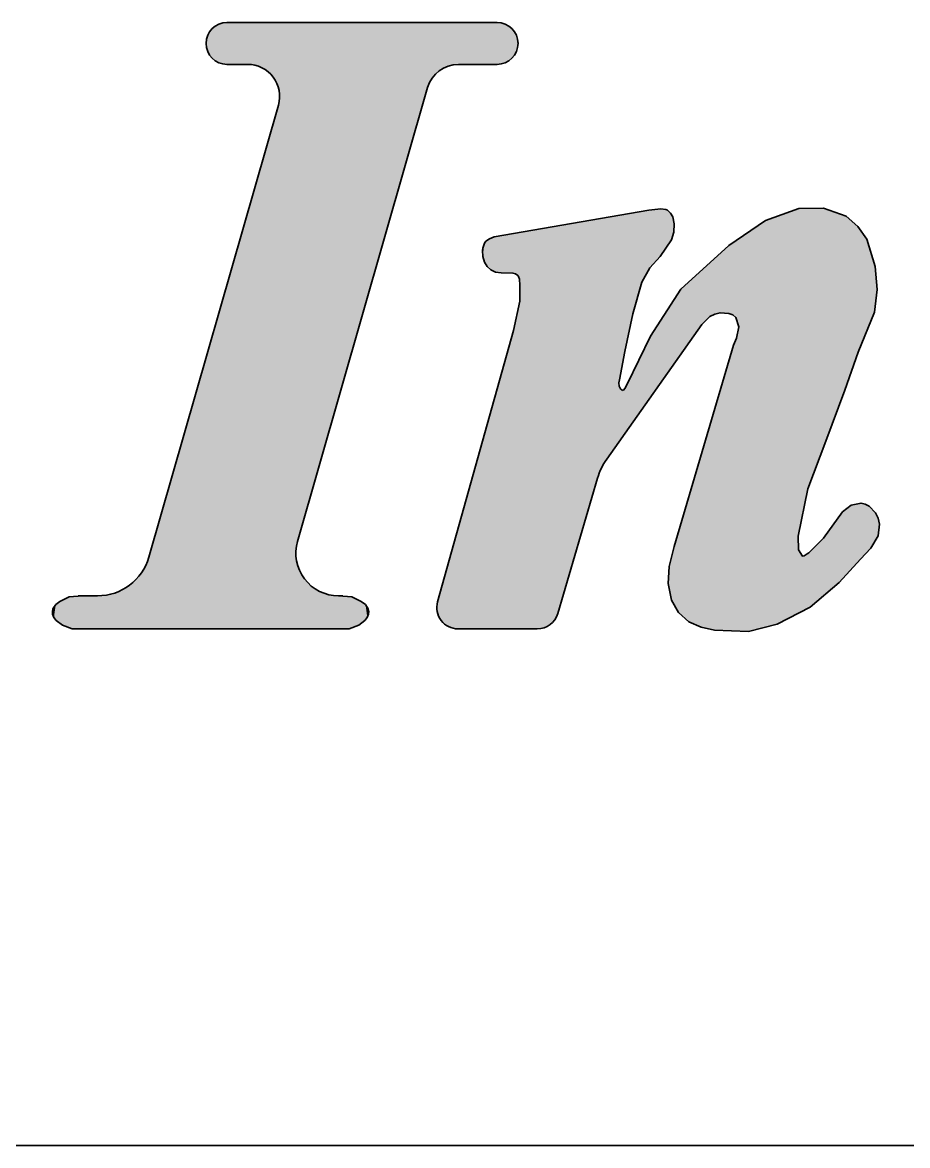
# Model space of a CAD drawing. Extents: x 23 to 417, y 3 to 294.
# Drawn here: x 300.801 to 302.814, y 38.237 to 40.791 of the extents above; entities that cross this region are included whole.
import ezdxf

# ---------------------------------------------------------------- set-up
doc = ezdxf.new("R2010")
doc.units = 0

msp = doc.modelspace()

# ---------------------------------------------------------------- linework, layer by layer
at = {"color": 6, "lineweight": 35, "ltscale": 0.015355}
msp.add_line((301.2661, 40.7913), (301.8803, 40.7913), dxfattribs=at)
msp.add_line((301.2661, 40.7913), (301.8803, 40.7913), dxfattribs=at)
at = {"color": 6, "lineweight": 35, "ltscale": 0.001171}
msp.add_line((301.2661, 40.696), (301.313, 40.696), dxfattribs=at)
msp.add_line((301.2661, 40.696), (301.313, 40.696), dxfattribs=at)
at = {"color": 6, "lineweight": 35, "ltscale": 0.002201}
msp.add_line((301.7923, 40.696), (301.8803, 40.696), dxfattribs=at)
msp.add_line((301.7923, 40.696), (301.8803, 40.696), dxfattribs=at)
at = {"color": 6, "lineweight": 35, "ltscale": 0.026841}
msp.add_line((301.7224, 40.6433), (301.4266, 39.6112), dxfattribs=at)
msp.add_line((301.7224, 40.6433), (301.4266, 39.6112), dxfattribs=at)
at = {"color": 6, "lineweight": 35, "ltscale": 0.026732}
msp.add_line((301.3829, 40.6032), (301.0883, 39.5753), dxfattribs=at)
msp.add_line((301.3829, 40.6032), (301.0883, 39.5753), dxfattribs=at)
at = {"color": 6, "lineweight": 35, "ltscale": 0.008929}
msp.add_line((301.8734, 40.3036), (302.2254, 40.3642), dxfattribs=at)
msp.add_line((301.8734, 40.3036), (302.2254, 40.3642), dxfattribs=at)
at = {"color": 6, "lineweight": 35, "ltscale": 0.00937}
msp.add_line((302.1296, 39.7983), (302.3462, 40.1042), dxfattribs=at)
msp.add_line((302.1296, 39.7983), (302.3462, 40.1042), dxfattribs=at)
at = {"color": 6, "lineweight": 35, "ltscale": 0.016024}
msp.add_line((301.9177, 40.0911), (301.7449, 39.4739), dxfattribs=at)
msp.add_line((301.9177, 40.0911), (301.7449, 39.4739), dxfattribs=at)
at = {"color": 6, "lineweight": 35, "ltscale": 0.011941}
msp.add_line((302.2833, 39.5993), (302.4178, 40.0576), dxfattribs=at)
msp.add_line((302.2833, 39.5993), (302.4178, 40.0576), dxfattribs=at)
at = {"color": 6, "lineweight": 35, "ltscale": 0.008027}
msp.add_line((302.1088, 39.7552), (302.0182, 39.4472), dxfattribs=at)
msp.add_line((302.1088, 39.7552), (302.0182, 39.4472), dxfattribs=at)
at = {"color": 6, "lineweight": 35, "ltscale": 0.001102}
msp.add_line((300.9277, 39.4875), (300.9718, 39.4875), dxfattribs=at)
msp.add_line((300.9277, 39.4875), (300.9718, 39.4875), dxfattribs=at)
at = {"color": 6, "lineweight": 35, "ltscale": 0.000252533}
msp.add_line((301.5198, 39.4875), (301.5299, 39.4875), dxfattribs=at)
msp.add_line((301.5198, 39.4875), (301.5299, 39.4875), dxfattribs=at)
at = {"color": 6, "lineweight": 35, "ltscale": 0.015756}
msp.add_line((300.9137, 39.4123), (301.5439, 39.4123), dxfattribs=at)
msp.add_line((300.9137, 39.4123), (301.5439, 39.4123), dxfattribs=at)
at = {"color": 6, "lineweight": 35, "ltscale": 0.004503}
msp.add_line((301.7916, 39.4123), (301.9717, 39.4123), dxfattribs=at)
msp.add_line((301.7916, 39.4123), (301.9717, 39.4123), dxfattribs=at)
at = {"color": 7, "lineweight": 35}
msp.add_line((250.7625, 38.2375), (337.7625, 38.2375), dxfattribs=at)
at = {"color": 6, "lineweight": 35}
for points in [[(302.2254, 40.3642), (302.2528, 40.3672), (302.2642, 40.3662), (302.2682, 40.3643), (302.2749, 40.3579), (302.2796, 40.349), (302.2833, 40.3336), (302.2824, 40.3146), (302.2768, 40.2972), (302.2514, 40.2588), (302.2277, 40.233), (302.2098, 40.2004), (302.1887, 40.1288), (302.171, 40.043), (302.1587, 39.9789), (302.1575, 39.9719), (302.1582, 39.9644), (302.1611, 39.9583), (302.1651, 39.9548), (302.1659, 39.9547), (302.1667, 39.9548), (302.1681, 39.9555), (302.1709, 39.9587), (302.1761, 39.9687), (302.2288, 40.0776), (302.2982, 40.1848), (302.4076, 40.284), (302.4905, 40.3407), (302.5663, 40.3683), (302.6225, 40.369), (302.6743, 40.3505), (302.701, 40.3276), (302.721, 40.2984), (302.7403, 40.2361), (302.7448, 40.1837), (302.7387, 40.1322), (302.7016, 40.0416), (302.6712, 39.9551), (302.6281, 39.8394), (302.5868, 39.7308), (302.5652, 39.6231), (302.5655, 39.5917), (302.5751, 39.5774), (302.5783, 39.5783), (302.5857, 39.5826), (302.5895, 39.5854), (302.6227, 39.6186), (302.6658, 39.6788), (302.6857, 39.6935), (302.708, 39.6985), (302.7176, 39.6962), (302.7266, 39.6913), (302.7412, 39.6761), (302.7469, 39.6637), (302.7496, 39.6505), (302.7466, 39.624), (302.7301, 39.5955), (302.7069, 39.5707), (302.6579, 39.5177), (302.5922, 39.4615), (302.517, 39.4227), (302.4518, 39.4062), (302.375, 39.4097), (302.3445, 39.4163), (302.3164, 39.4286), (302.2928, 39.4497), (302.2766, 39.4774), (302.269, 39.5152), (302.2718, 39.5541), (302.2833, 39.5993)], [(302.2254, 40.3642), (302.2528, 40.3672), (302.2642, 40.3662), (302.2682, 40.3643), (302.2749, 40.3579), (302.2796, 40.349), (302.2833, 40.3336), (302.2824, 40.3146), (302.2768, 40.2972), (302.2514, 40.2588), (302.2277, 40.233), (302.2098, 40.2004), (302.1887, 40.1288), (302.171, 40.043), (302.1587, 39.9789), (302.1575, 39.9719), (302.1582, 39.9644), (302.1611, 39.9583), (302.1651, 39.9548), (302.1659, 39.9547), (302.1667, 39.9548), (302.1681, 39.9555), (302.1709, 39.9587), (302.1761, 39.9687), (302.2288, 40.0776), (302.2982, 40.1848), (302.4076, 40.284), (302.4905, 40.3407), (302.5663, 40.3683), (302.6225, 40.369), (302.6743, 40.3505), (302.701, 40.3276), (302.721, 40.2984), (302.7403, 40.2361), (302.7448, 40.1837), (302.7387, 40.1322), (302.7016, 40.0416), (302.6712, 39.9551), (302.6281, 39.8394), (302.5868, 39.7308), (302.5652, 39.6231), (302.5655, 39.5917), (302.5751, 39.5774), (302.5783, 39.5783), (302.5857, 39.5826), (302.5895, 39.5854), (302.6227, 39.6186), (302.6658, 39.6788), (302.6857, 39.6935), (302.708, 39.6985), (302.7176, 39.6962), (302.7266, 39.6913), (302.7412, 39.6761), (302.7469, 39.6637), (302.7496, 39.6505), (302.7466, 39.624), (302.7301, 39.5955), (302.7069, 39.5707), (302.6579, 39.5177), (302.5922, 39.4615), (302.517, 39.4227), (302.4518, 39.4062), (302.375, 39.4097), (302.3445, 39.4163), (302.3164, 39.4286), (302.2928, 39.4497), (302.2766, 39.4774), (302.269, 39.5152), (302.2718, 39.5541), (302.2833, 39.5993)], [(301.8734, 40.3036), (301.8632, 40.2996), (301.8548, 40.2937), (301.8515, 40.2892), (301.8476, 40.2783), (301.8468, 40.2725), (301.8477, 40.259), (301.8518, 40.2463), (301.8577, 40.2365), (301.8658, 40.2287), (301.877, 40.2235), (301.8893, 40.2217), (301.9162, 40.2214), (301.9224, 40.2193), (301.9275, 40.2158), (301.9292, 40.2134), (301.9313, 40.2077), (301.9319, 40.194), (301.9318, 40.1905), (301.9321, 40.1577), (301.9177, 40.0911)], [(301.8734, 40.3036), (301.8632, 40.2996), (301.8548, 40.2937), (301.8515, 40.2892), (301.8476, 40.2783), (301.8468, 40.2725), (301.8477, 40.259), (301.8518, 40.2463), (301.8577, 40.2365), (301.8658, 40.2287), (301.877, 40.2235), (301.8893, 40.2217), (301.9162, 40.2214), (301.9224, 40.2193), (301.9275, 40.2158), (301.9292, 40.2134), (301.9313, 40.2077), (301.9319, 40.194), (301.9318, 40.1905), (301.9321, 40.1577), (301.9177, 40.0911)], [(302.4178, 40.0576), (302.4251, 40.0733), (302.4302, 40.0989), (302.4234, 40.1207), (302.4163, 40.1263), (302.4073, 40.1298), (302.3874, 40.1312), (302.3751, 40.1281), (302.3643, 40.1223), (302.3462, 40.1042)], [(302.4178, 40.0576), (302.4251, 40.0733), (302.4302, 40.0989), (302.4234, 40.1207), (302.4163, 40.1263), (302.4073, 40.1298), (302.3874, 40.1312), (302.3751, 40.1281), (302.3643, 40.1223), (302.3462, 40.1042)], [(300.9378, 39.4875), (300.9073, 39.485), (300.8861, 39.4749), (300.8766, 39.4675), (300.8701, 39.4579), (300.869, 39.4521), (300.8694, 39.4461), (300.8726, 39.4384), (300.8777, 39.4317), (300.8918, 39.4204), (300.9137, 39.4123)], [(300.9378, 39.4875), (300.9073, 39.485), (300.8861, 39.4749), (300.8766, 39.4675), (300.8701, 39.4579), (300.869, 39.4521), (300.8694, 39.4461), (300.8726, 39.4384), (300.8777, 39.4317), (300.8918, 39.4204), (300.9137, 39.4123)], [(301.5198, 39.4875), (301.5503, 39.485), (301.5715, 39.4749), (301.5811, 39.4675), (301.5875, 39.4579), (301.5887, 39.4521), (301.5882, 39.4461), (301.5851, 39.4384), (301.5799, 39.4317), (301.5658, 39.4204), (301.5439, 39.4123)], [(301.5198, 39.4875), (301.5503, 39.485), (301.5715, 39.4749), (301.5811, 39.4675), (301.5875, 39.4579), (301.5887, 39.4521), (301.5882, 39.4461), (301.5851, 39.4384), (301.5799, 39.4317), (301.5658, 39.4204), (301.5439, 39.4123)]]:
    msp.add_lwpolyline(points, dxfattribs=at)
for centre, radius, start, end in [((301.2661, 40.7436), 0.0476, 90, 270), ((301.2661, 40.7436), 0.0476, 90, 270), ((301.8803, 40.7436), 0.0476, 270, 90), ((301.8803, 40.7436), 0.0476, 270, 90), ((301.313, 40.6232), 0.0727, 344.0087, 90), ((301.313, 40.6232), 0.0727, 344.0087, 90), ((301.7923, 40.6232), 0.0727, 90, 164.0087), ((301.7923, 40.6232), 0.0727, 90, 164.0087), ((302.2484, 39.7142), 0.1455, 144.7032, 163.6198), ((302.2484, 39.7142), 0.1455, 144.7032, 163.6198), ((301.5198, 39.5845), 0.097, 164.0087, 270), ((301.5198, 39.5845), 0.097, 164.0087, 270), ((300.9718, 39.6087), 0.1212, 270, 344.0087), ((300.9718, 39.6087), 0.1212, 270, 344.0087), ((301.7916, 39.4608), 0.0485, 164.3559, 270), ((301.7916, 39.4608), 0.0485, 164.3559, 270), ((301.9717, 39.4608), 0.0485, 270, 343.6198), ((301.9717, 39.4608), 0.0485, 270, 343.6198)]:
    msp.add_arc(centre, radius, start, end, dxfattribs=at)
at = {"color": 6, "lineweight": 5}
for points in [[(301.2325, 40.7099), (301.2397, 40.7832), (301.2397, 40.704), (301.2479, 40.7876)], [(301.2397, 40.704), (301.2479, 40.7876), (301.2479, 40.6996), (301.2569, 40.7903)], [(301.2397, 40.7832), (301.2479, 40.6996), (301.2479, 40.7876), (301.2569, 40.6969)], [(301.2479, 40.6996), (301.2569, 40.7903), (301.2569, 40.6969), (301.2661, 40.7913)], [(301.2479, 40.7876), (301.2569, 40.6969), (301.2569, 40.7903), (301.2661, 40.696)], [(301.2569, 40.7903), (301.2661, 40.696), (301.2661, 40.7913), (301.313, 40.696)], [(301.2569, 40.6969), (301.2661, 40.7913), (301.2661, 40.696)], [(301.8803, 40.7913), (301.2661, 40.7913), (301.3214, 40.6955), (301.313, 40.696)], [(301.8803, 40.7913), (301.3214, 40.6955), (301.2661, 40.696), (301.313, 40.696)], [(301.8803, 40.7913), (301.2661, 40.696), (301.2661, 40.7913)], [(301.8803, 40.7913), (301.3214, 40.6955), (301.3377, 40.6917), (301.3297, 40.6941)], [(301.8803, 40.7913), (301.3377, 40.6917), (301.3214, 40.6955), (301.3297, 40.6941)], [(301.8803, 40.7913), (301.3377, 40.6917), (301.3528, 40.6842), (301.3455, 40.6884)], [(301.8803, 40.7913), (301.3528, 40.6842), (301.3377, 40.6917), (301.3455, 40.6884)], [(301.8803, 40.7913), (301.3528, 40.6842), (301.3657, 40.6734), (301.3595, 40.6792)], [(301.8803, 40.7913), (301.3657, 40.6734), (301.3528, 40.6842), (301.3595, 40.6792)], [(301.8803, 40.7913), (301.3657, 40.6734), (301.3758, 40.66), (301.3711, 40.667)], [(301.8803, 40.7913), (301.3758, 40.66), (301.3657, 40.6734), (301.3711, 40.667)], [(301.8803, 40.7913), (301.3758, 40.66), (301.3825, 40.6447), (301.3796, 40.6526)], [(301.8803, 40.7913), (301.3825, 40.6447), (301.3758, 40.66), (301.3796, 40.6526)], [(301.8803, 40.7913), (301.3825, 40.6447), (301.3856, 40.6282), (301.3845, 40.6365)], [(301.8803, 40.7913), (301.3856, 40.6282), (301.3825, 40.6447), (301.3845, 40.6365)], [(301.8803, 40.7913), (301.3856, 40.6282), (301.744, 40.6776), (301.3857, 40.6198)], [(301.8803, 40.7913), (301.744, 40.6776), (301.3856, 40.6282), (301.3857, 40.6198)], [(301.8803, 40.7913), (301.744, 40.6776), (301.7534, 40.6847), (301.7485, 40.6813)], [(301.8803, 40.7913), (301.7534, 40.6847), (301.744, 40.6776), (301.7485, 40.6813)], [(301.8803, 40.7913), (301.7534, 40.6847), (301.7637, 40.6902), (301.7584, 40.6876)], [(301.8803, 40.7913), (301.7637, 40.6902), (301.7534, 40.6847), (301.7584, 40.6876)], [(301.8803, 40.7913), (301.7637, 40.6902), (301.7749, 40.6939), (301.7692, 40.6922)], [(301.8803, 40.7913), (301.7749, 40.6939), (301.7637, 40.6902), (301.7692, 40.6922)], [(301.8803, 40.7913), (301.7749, 40.6939), (301.7864, 40.6958), (301.7806, 40.695)], [(301.8803, 40.7913), (301.7864, 40.6958), (301.7749, 40.6939), (301.7806, 40.695)], [(301.8803, 40.7913), (301.7864, 40.6958), (301.7923, 40.696)], [(301.8803, 40.7913), (301.7923, 40.696), (301.7864, 40.6958)], [(301.7923, 40.696), (301.8803, 40.696), (301.8803, 40.7913), (301.8896, 40.6969)], [(301.8896, 40.7903), (301.8803, 40.696), (301.8803, 40.7913), (301.7923, 40.696)], [(301.8803, 40.7913), (301.8896, 40.6969), (301.8896, 40.7903), (301.8986, 40.6996)], [(301.8986, 40.7876), (301.8896, 40.6969), (301.8896, 40.7903), (301.8803, 40.696)], [(301.8896, 40.7903), (301.8986, 40.6996), (301.8986, 40.7876), (301.9068, 40.704)], [(301.9068, 40.7832), (301.8986, 40.6996), (301.8986, 40.7876), (301.8896, 40.6969)], [(301.8986, 40.7876), (301.9068, 40.704), (301.9068, 40.7832), (301.914, 40.7099)], [(301.2185, 40.7436), (301.2195, 40.7529), (301.2195, 40.7343), (301.2221, 40.7619)], [(301.2195, 40.7343), (301.2221, 40.7619), (301.2221, 40.7254), (301.2266, 40.7701)], [(301.2195, 40.7529), (301.2221, 40.7254), (301.2221, 40.7619), (301.2266, 40.7172)], [(301.2221, 40.7254), (301.2266, 40.7701), (301.2266, 40.7172), (301.2325, 40.7773)], [(301.2221, 40.7619), (301.2266, 40.7172), (301.2266, 40.7701), (301.2325, 40.7099)], [(301.2266, 40.7172), (301.2325, 40.7773), (301.2325, 40.7099), (301.2397, 40.7832)], [(301.2266, 40.7701), (301.2325, 40.7099), (301.2325, 40.7773), (301.2397, 40.704)], [(301.2325, 40.7773), (301.2397, 40.704), (301.2397, 40.7832), (301.2479, 40.6996)], [(301.914, 40.7773), (301.9068, 40.704), (301.9068, 40.7832), (301.8986, 40.6996)], [(301.9068, 40.7832), (301.914, 40.7099), (301.914, 40.7773), (301.92, 40.7172)], [(301.92, 40.7701), (301.914, 40.7099), (301.914, 40.7773), (301.9068, 40.704)], [(301.914, 40.7773), (301.92, 40.7172), (301.92, 40.7701), (301.9243, 40.7254)], [(301.9243, 40.7619), (301.92, 40.7172), (301.92, 40.7701), (301.914, 40.7099)], [(301.92, 40.7701), (301.9243, 40.7254), (301.9243, 40.7619), (301.9271, 40.7343)], [(301.9271, 40.7529), (301.9243, 40.7254), (301.9243, 40.7619), (301.92, 40.7172)], [(301.9243, 40.7619), (301.9271, 40.7343), (301.9271, 40.7529), (301.928, 40.7436)], [(301.2185, 40.7436), (301.2195, 40.7343), (301.2195, 40.7529), (301.2221, 40.7254)], [(301.928, 40.7436), (301.9271, 40.7343), (301.9271, 40.7529), (301.9243, 40.7254)], [(301.3857, 40.6198), (301.7359, 40.6691), (301.744, 40.6776), (301.7397, 40.6735)], [(301.3857, 40.6198), (301.744, 40.6776), (301.7359, 40.6691), (301.7397, 40.6735)], [(301.3857, 40.6198), (301.7292, 40.6595), (301.7359, 40.6691), (301.7324, 40.6644)], [(301.3857, 40.6198), (301.7359, 40.6691), (301.7292, 40.6595), (301.7324, 40.6644)], [(301.3857, 40.6198), (301.7242, 40.6489), (301.7292, 40.6595), (301.7265, 40.6543)], [(301.3857, 40.6198), (301.7292, 40.6595), (301.7242, 40.6489), (301.7265, 40.6543)], [(301.3857, 40.6198), (301.4266, 39.6112), (301.7242, 40.6489), (301.7224, 40.6433)], [(301.3857, 40.6198), (301.7242, 40.6489), (301.4266, 39.6112), (301.7224, 40.6433)], [(301.0883, 39.5753), (301.4231, 39.5779), (301.3829, 40.6032), (301.3848, 40.6114)], [(301.4231, 39.5779), (301.3829, 40.6032), (301.3848, 40.6114)], [(301.3857, 40.6198), (301.3848, 40.6114), (301.4229, 39.5891), (301.4231, 39.5779)], [(301.3857, 40.6198), (301.4229, 39.5891), (301.3848, 40.6114), (301.4231, 39.5779)], [(301.3857, 40.6198), (301.4229, 39.5891), (301.4266, 39.6112), (301.4241, 39.6003)], [(301.3857, 40.6198), (301.4266, 39.6112), (301.4229, 39.5891), (301.4241, 39.6003)], [(301.4231, 39.5779), (301.4245, 39.5668), (301.3829, 40.6032), (301.0883, 39.5753)], [(302.2254, 40.3642), (301.877, 40.2235), (301.8734, 40.3036)], [(302.2254, 40.3642), (301.8734, 40.3036), (301.8893, 40.2217), (301.877, 40.2235)], [(302.2254, 40.3642), (301.9162, 40.2214), (301.877, 40.2235), (301.8893, 40.2217)], [(302.2254, 40.3642), (301.8893, 40.2217), (301.9224, 40.2193), (301.9162, 40.2214)], [(302.2254, 40.3642), (301.9275, 40.2158), (301.9162, 40.2214), (301.9224, 40.2193)], [(302.2254, 40.3642), (301.9224, 40.2193), (301.9292, 40.2134), (301.9275, 40.2158)], [(302.2254, 40.3642), (301.9313, 40.2077), (301.9275, 40.2158), (301.9292, 40.2134)], [(302.2254, 40.3642), (301.9292, 40.2134), (301.9319, 40.194), (301.9313, 40.2077)], [(302.2254, 40.3642), (301.9321, 40.1577), (301.9313, 40.2077), (301.9319, 40.194)], [(302.2254, 40.3642), (301.9319, 40.194), (301.9717, 39.4123), (301.9321, 40.1577)], [(302.2254, 40.3642), (301.9756, 39.4125), (301.9321, 40.1577), (301.9717, 39.4123)], [(302.2254, 40.3642), (301.9717, 39.4123), (301.9795, 39.413), (301.9756, 39.4125)], [(302.2254, 40.3642), (301.9833, 39.4137), (301.9756, 39.4125), (301.9795, 39.413)], [(302.2254, 40.3642), (301.9795, 39.413), (301.987, 39.4148), (301.9833, 39.4137)], [(302.2254, 40.3642), (301.9907, 39.4162), (301.9833, 39.4137), (301.987, 39.4148)], [(302.2254, 40.3642), (301.987, 39.4148), (301.9942, 39.4179), (301.9907, 39.4162)], [(302.2254, 40.3642), (301.9976, 39.4198), (301.9907, 39.4162), (301.9942, 39.4179)], [(302.2254, 40.3642), (301.9942, 39.4179), (302.0008, 39.422), (301.9976, 39.4198)], [(302.2254, 40.3642), (302.0038, 39.4245), (301.9976, 39.4198), (302.0008, 39.422)], [(302.2254, 40.3642), (302.0008, 39.422), (302.0066, 39.4272), (302.0038, 39.4245)], [(302.2254, 40.3642), (302.0092, 39.4301), (302.0038, 39.4245), (302.0066, 39.4272)], [(302.2254, 40.3642), (302.0066, 39.4272), (302.0116, 39.4332), (302.0092, 39.4301)], [(302.2254, 40.3642), (302.0136, 39.4365), (302.0092, 39.4301), (302.0116, 39.4332)], [(302.2254, 40.3642), (302.0116, 39.4332), (302.0155, 39.4399), (302.0136, 39.4365)], [(302.2254, 40.3642), (302.017, 39.4435), (302.0136, 39.4365), (302.0155, 39.4399)], [(302.2254, 40.3642), (302.0155, 39.4399), (302.0182, 39.4472), (302.017, 39.4435)], [(302.2254, 40.3642), (302.1088, 39.7552), (302.017, 39.4435), (302.0182, 39.4472)], [(302.2254, 40.3642), (302.0182, 39.4472), (302.1097, 39.7581), (302.1088, 39.7552)], [(302.2254, 40.3642), (302.1106, 39.7609), (302.1088, 39.7552), (302.1097, 39.7581)], [(302.2254, 40.3642), (302.1097, 39.7581), (302.1116, 39.7638), (302.1106, 39.7609)], [(302.2254, 40.3642), (302.1127, 39.7666), (302.1106, 39.7609), (302.1116, 39.7638)], [(302.2254, 40.3642), (302.1116, 39.7638), (302.1138, 39.7694), (302.1127, 39.7666)], [(302.2254, 40.3642), (302.1149, 39.7721), (302.1127, 39.7666), (302.1138, 39.7694)], [(302.2254, 40.3642), (302.1138, 39.7694), (302.1161, 39.7749), (302.1149, 39.7721)], [(302.2254, 40.3642), (302.1174, 39.7776), (302.1149, 39.7721), (302.1161, 39.7749)], [(302.2254, 40.3642), (302.1161, 39.7749), (302.1188, 39.7803), (302.1174, 39.7776)], [(302.2254, 40.3642), (302.1202, 39.7829), (302.1174, 39.7776), (302.1188, 39.7803)], [(302.2254, 40.3642), (302.1188, 39.7803), (302.1216, 39.7856), (302.1202, 39.7829)], [(302.2254, 40.3642), (302.1231, 39.7882), (302.1202, 39.7829), (302.1216, 39.7856)], [(302.2254, 40.3642), (302.1216, 39.7856), (302.1247, 39.7907), (302.1231, 39.7882)], [(302.2254, 40.3642), (302.1263, 39.7933), (302.1231, 39.7882), (302.1247, 39.7907)], [(302.2254, 40.3642), (302.1247, 39.7907), (302.1587, 39.9789), (302.1263, 39.7933)], [(302.2254, 40.3642), (302.171, 40.043), (302.1263, 39.7933), (302.1587, 39.9789)], [(302.2254, 40.3642), (302.1587, 39.9789), (302.1887, 40.1288), (302.171, 40.043)], [(302.2254, 40.3642), (302.2098, 40.2004), (302.171, 40.043), (302.1887, 40.1288)], [(302.1887, 40.1288), (302.2098, 40.2004), (302.2254, 40.3642), (302.2277, 40.233)], [(302.2277, 40.233), (302.2098, 40.2004), (302.2528, 40.3672), (302.2254, 40.3642)], [(302.2254, 40.3642), (302.2277, 40.233), (302.2528, 40.3672), (302.2514, 40.2588)], [(302.2277, 40.233), (302.2528, 40.3672), (302.2514, 40.2588)], [(302.2768, 40.2972), (302.2514, 40.2588), (302.2642, 40.3662), (302.2528, 40.3672)], [(302.2768, 40.2972), (302.2642, 40.3662), (302.2514, 40.2588), (302.2528, 40.3672)], [(302.2768, 40.2972), (302.2642, 40.3662), (302.2682, 40.3643)], [(302.2768, 40.2972), (302.2749, 40.3579), (302.2642, 40.3662), (302.2682, 40.3643)], [(302.2682, 40.3643), (302.2749, 40.3579), (302.2768, 40.2972), (302.2796, 40.349)], [(302.2796, 40.349), (302.2749, 40.3579), (302.2824, 40.3146), (302.2768, 40.2972)], [(302.5663, 40.3683), (302.517, 39.4227), (302.4905, 40.3407), (302.4518, 39.4062)], [(302.4905, 40.3407), (302.4518, 39.4062), (302.5663, 40.3683), (302.517, 39.4227)], [(302.5868, 39.7308), (302.5652, 39.6231), (302.5663, 40.3683), (302.517, 39.4227)], [(302.517, 39.4227), (302.5652, 39.6231), (302.5663, 40.3683), (302.5868, 39.7308)], [(302.6225, 40.369), (302.5868, 39.7308), (302.5663, 40.3683)], [(302.5663, 40.3683), (302.5868, 39.7308), (302.6225, 40.369), (302.6281, 39.8394)], [(302.6743, 40.3505), (302.6281, 39.8394), (302.6225, 40.369), (302.5868, 39.7308)], [(302.6225, 40.369), (302.6281, 39.8394), (302.6743, 40.3505), (302.6712, 39.9551)], [(302.7016, 40.0416), (302.6712, 39.9551), (302.6743, 40.3505), (302.6281, 39.8394)], [(302.6743, 40.3505), (302.6712, 39.9551), (302.7016, 40.0416)], [(302.6743, 40.3505), (302.701, 40.3276), (302.7016, 40.0416), (302.721, 40.2984)], [(302.7016, 40.0416), (302.701, 40.3276), (302.6743, 40.3505)], [(302.2768, 40.2972), (302.2796, 40.349), (302.2824, 40.3146), (302.2833, 40.3336)], [(302.2796, 40.349), (302.2824, 40.3146), (302.2833, 40.3336)], [(302.4905, 40.3407), (302.4163, 40.1263), (302.4076, 40.284), (302.4073, 40.1298)], [(302.4905, 40.3407), (302.4076, 40.284), (302.4234, 40.1207), (302.4163, 40.1263)], [(302.4302, 40.0989), (302.4234, 40.1207), (302.4905, 40.3407), (302.4163, 40.1263)], [(302.4905, 40.3407), (302.4234, 40.1207), (302.4518, 39.4062), (302.4302, 40.0989)], [(302.4905, 40.3407), (302.4518, 39.4062), (302.4302, 40.0989), (302.4251, 40.0733)], [(302.7387, 40.1322), (302.721, 40.2984), (302.7016, 40.0416), (302.701, 40.3276)], [(301.8518, 40.2463), (301.8548, 40.2937), (301.8577, 40.2365), (301.8632, 40.2996)], [(301.8658, 40.2287), (301.8632, 40.2996), (301.8577, 40.2365), (301.8548, 40.2937)], [(301.8577, 40.2365), (301.8632, 40.2996), (301.8658, 40.2287), (301.8734, 40.3036)], [(301.877, 40.2235), (301.8734, 40.3036), (301.8658, 40.2287), (301.8632, 40.2996)], [(301.8658, 40.2287), (301.8734, 40.3036), (301.877, 40.2235)], [(302.7016, 40.0416), (302.721, 40.2984), (302.7387, 40.1322), (302.7403, 40.2361)], [(302.7448, 40.1837), (302.7403, 40.2361), (302.7387, 40.1322), (302.721, 40.2984)], [(301.8468, 40.2725), (301.8476, 40.2783), (301.8477, 40.259), (301.8515, 40.2892)], [(301.8477, 40.259), (301.8476, 40.2783), (301.8468, 40.2725)], [(301.8518, 40.2463), (301.8515, 40.2892), (301.8477, 40.259), (301.8476, 40.2783)], [(301.8477, 40.259), (301.8515, 40.2892), (301.8518, 40.2463), (301.8548, 40.2937)], [(301.8577, 40.2365), (301.8548, 40.2937), (301.8518, 40.2463), (301.8515, 40.2892)], [(302.4076, 40.284), (302.3643, 40.1223), (302.2982, 40.1848), (302.3462, 40.1042)], [(302.4076, 40.284), (302.2982, 40.1848), (302.3643, 40.1223), (302.3462, 40.1042)], [(302.4076, 40.284), (302.3874, 40.1312), (302.3643, 40.1223), (302.3751, 40.1281)], [(302.4076, 40.284), (302.3643, 40.1223), (302.3874, 40.1312), (302.3751, 40.1281)], [(302.4076, 40.284), (302.4073, 40.1298), (302.3874, 40.1312)], [(302.4076, 40.284), (302.3874, 40.1312), (302.4163, 40.1263), (302.4073, 40.1298)], [(302.7387, 40.1322), (302.7403, 40.2361), (302.7448, 40.1837)], [(301.9321, 40.1577), (301.9318, 40.1905), (301.9319, 40.194)], [(301.9321, 40.1577), (301.9319, 40.194), (301.9318, 40.1905)], [(302.3462, 40.1042), (302.2982, 40.1848), (302.1761, 39.9687), (302.2288, 40.0776)], [(302.3462, 40.1042), (302.2288, 40.0776), (302.2982, 40.1848)], [(301.9177, 40.0911), (301.9321, 40.1577), (301.7916, 39.4123), (301.9717, 39.4123)], [(301.9177, 40.0911), (301.7916, 39.4123), (301.9321, 40.1577), (301.9717, 39.4123)], [(302.3462, 40.1042), (302.1296, 39.7983), (302.1709, 39.9587), (302.1681, 39.9555)], [(302.1296, 39.7983), (302.3462, 40.1042), (302.1667, 39.9548), (302.1681, 39.9555)], [(302.3462, 40.1042), (302.1761, 39.9687), (302.1681, 39.9555), (302.1709, 39.9587)], [(302.3462, 40.1042), (302.1709, 39.9587), (302.2288, 40.0776), (302.1761, 39.9687)], [(302.4178, 40.0576), (302.4518, 39.4062), (302.4251, 40.0733), (302.4302, 40.0989)], [(301.9177, 40.0911), (301.7473, 39.4411), (301.7449, 39.4739), (301.7453, 39.4464)], [(301.9177, 40.0911), (301.7449, 39.4739), (301.7473, 39.4411), (301.7453, 39.4464)], [(301.9177, 40.0911), (301.7529, 39.4315), (301.7473, 39.4411), (301.7498, 39.4362)], [(301.9177, 40.0911), (301.7473, 39.4411), (301.7529, 39.4315), (301.7498, 39.4362)], [(301.9177, 40.0911), (301.7607, 39.4235), (301.7529, 39.4315), (301.7566, 39.4273)], [(301.9177, 40.0911), (301.7529, 39.4315), (301.7607, 39.4235), (301.7566, 39.4273)], [(301.9177, 40.0911), (301.77, 39.4174), (301.7607, 39.4235), (301.7652, 39.4202)], [(301.9177, 40.0911), (301.7607, 39.4235), (301.77, 39.4174), (301.7652, 39.4202)], [(301.9177, 40.0911), (301.7805, 39.4136), (301.77, 39.4174), (301.7751, 39.4152)], [(301.9177, 40.0911), (301.77, 39.4174), (301.7805, 39.4136), (301.7751, 39.4152)], [(301.9177, 40.0911), (301.7916, 39.4123), (301.7805, 39.4136), (301.786, 39.4127)], [(301.9177, 40.0911), (301.7805, 39.4136), (301.7916, 39.4123), (301.786, 39.4127)], [(302.4178, 40.0576), (302.4251, 40.0733), (302.375, 39.4097), (302.4518, 39.4062)], [(302.4178, 40.0576), (302.3164, 39.4286), (302.2833, 39.5993), (302.2928, 39.4497)], [(302.2833, 39.5993), (302.2928, 39.4497), (302.4178, 40.0576), (302.3164, 39.4286)], [(302.4178, 40.0576), (302.375, 39.4097), (302.3164, 39.4286), (302.3445, 39.4163)], [(302.4178, 40.0576), (302.3164, 39.4286), (302.3445, 39.4163)], [(302.3445, 39.4163), (302.375, 39.4097), (302.4178, 40.0576), (302.4518, 39.4062)], [(302.1279, 39.7958), (302.1263, 39.7933), (302.1575, 39.9719), (302.1587, 39.9789)], [(302.1587, 39.9789), (302.1263, 39.7933), (302.1575, 39.9719), (302.1279, 39.7958)], [(302.1296, 39.7983), (302.1279, 39.7958), (302.1582, 39.9644), (302.1575, 39.9719)], [(302.1296, 39.7983), (302.1582, 39.9644), (302.1279, 39.7958), (302.1575, 39.9719)], [(302.1296, 39.7983), (302.1582, 39.9644), (302.1651, 39.9548), (302.1611, 39.9583)], [(302.1296, 39.7983), (302.1651, 39.9548), (302.1582, 39.9644), (302.1611, 39.9583)], [(302.1296, 39.7983), (302.1667, 39.9548), (302.1681, 39.9555)], [(302.1296, 39.7983), (302.1651, 39.9548), (302.1667, 39.9548), (302.1659, 39.9547)], [(302.1296, 39.7983), (302.1667, 39.9548), (302.1651, 39.9548), (302.1659, 39.9547)], [(302.6658, 39.6788), (302.6857, 39.6935), (302.7069, 39.5707), (302.708, 39.6985)], [(302.6658, 39.6788), (302.7069, 39.5707), (302.6857, 39.6935)], [(302.708, 39.6985), (302.6857, 39.6935), (302.7301, 39.5955), (302.7069, 39.5707)], [(302.7069, 39.5707), (302.708, 39.6985), (302.7301, 39.5955), (302.7176, 39.6962)], [(302.708, 39.6985), (302.7301, 39.5955), (302.7176, 39.6962)], [(302.7176, 39.6962), (302.7266, 39.6913), (302.7301, 39.5955), (302.7412, 39.6761)], [(302.7301, 39.5955), (302.7266, 39.6913), (302.7176, 39.6962)], [(302.7466, 39.624), (302.7412, 39.6761), (302.7301, 39.5955), (302.7266, 39.6913)], [(302.5922, 39.4615), (302.6227, 39.6186), (302.6579, 39.5177), (302.6658, 39.6788)], [(302.6227, 39.6186), (302.6579, 39.5177), (302.6658, 39.6788), (302.7069, 39.5707)], [(302.6579, 39.5177), (302.6658, 39.6788), (302.7069, 39.5707)], [(302.7301, 39.5955), (302.7412, 39.6761), (302.7466, 39.624), (302.7469, 39.6637)], [(302.7496, 39.6505), (302.7469, 39.6637), (302.7466, 39.624), (302.7412, 39.6761)], [(302.7466, 39.624), (302.7469, 39.6637), (302.7496, 39.6505)], [(302.5655, 39.5917), (302.517, 39.4227), (302.5652, 39.6231)], [(302.5922, 39.4615), (302.5655, 39.5917), (302.517, 39.4227), (302.5652, 39.6231)], [(302.5857, 39.5826), (302.5895, 39.5854), (302.5922, 39.4615), (302.6227, 39.6186)], [(302.5895, 39.5854), (302.5922, 39.4615), (302.6227, 39.6186), (302.6579, 39.5177)], [(302.2766, 39.4774), (302.269, 39.5152), (302.2833, 39.5993), (302.2718, 39.5541)], [(302.2718, 39.5541), (302.2766, 39.4774), (302.2833, 39.5993), (302.2928, 39.4497)], [(302.2766, 39.4774), (302.2833, 39.5993), (302.2928, 39.4497)], [(302.5922, 39.4615), (302.517, 39.4227), (302.5751, 39.5774), (302.5655, 39.5917)], [(302.5783, 39.5783), (302.5751, 39.5774), (302.5922, 39.4615), (302.5655, 39.5917)], [(302.5857, 39.5826), (302.5783, 39.5783), (302.5895, 39.5854), (302.5922, 39.4615)], [(301.5439, 39.4123), (301.0883, 39.5753), (301.0815, 39.557), (301.0853, 39.566)], [(301.5439, 39.4123), (301.0815, 39.557), (301.0883, 39.5753), (301.0853, 39.566)], [(301.4272, 39.5559), (301.4245, 39.5668), (301.0883, 39.5753), (301.4231, 39.5779)], [(301.5439, 39.4123), (301.4578, 39.5099), (301.0883, 39.5753), (301.4496, 39.5175)], [(301.0883, 39.5753), (301.4496, 39.5175), (301.4362, 39.5354), (301.4424, 39.5261)], [(301.0883, 39.5753), (301.4362, 39.5354), (301.4272, 39.5559), (301.4311, 39.5454)], [(301.5439, 39.4123), (301.0883, 39.5753), (301.4578, 39.5099), (301.4496, 39.5175)], [(301.0883, 39.5753), (301.4245, 39.5668), (301.4311, 39.5454), (301.4272, 39.5559)], [(301.0883, 39.5753), (301.4311, 39.5454), (301.4424, 39.5261), (301.4362, 39.5354)], [(301.0883, 39.5753), (301.4424, 39.5261), (301.4496, 39.5175)], [(302.5922, 39.4615), (302.5751, 39.5774), (302.5857, 39.5826), (302.5783, 39.5783)], [(301.5439, 39.4123), (301.0717, 39.5401), (301.0594, 39.5249), (301.0659, 39.5322)], [(301.5439, 39.4123), (301.0594, 39.5249), (301.0717, 39.5401), (301.0659, 39.5322)], [(301.5439, 39.4123), (301.0815, 39.557), (301.0717, 39.5401), (301.0769, 39.5483)], [(301.5439, 39.4123), (301.0717, 39.5401), (301.0815, 39.557), (301.0769, 39.5483)], [(302.2766, 39.4774), (302.2718, 39.5541), (302.269, 39.5152)], [(301.5439, 39.4123), (301.0448, 39.5119), (301.0283, 39.5014), (301.0367, 39.5063)], [(301.5439, 39.4123), (301.0283, 39.5014), (301.0448, 39.5119), (301.0367, 39.5063)], [(301.5439, 39.4123), (301.0594, 39.5249), (301.0448, 39.5119), (301.0523, 39.5181)], [(301.5439, 39.4123), (301.0448, 39.5119), (301.0594, 39.5249), (301.0523, 39.5181)], [(301.5439, 39.4123), (301.4766, 39.4977), (301.4578, 39.5099), (301.4668, 39.5032)], [(301.5439, 39.4123), (301.4578, 39.5099), (301.4766, 39.4977), (301.4668, 39.5032)], [(300.9073, 39.485), (300.8918, 39.4204), (300.8861, 39.4749), (300.8777, 39.4317)], [(300.8861, 39.4749), (300.8918, 39.4204), (300.9073, 39.485), (300.9137, 39.4123)], [(300.9378, 39.4875), (300.9137, 39.4123), (300.9073, 39.485), (300.8918, 39.4204)], [(300.9073, 39.485), (300.9137, 39.4123), (300.9378, 39.4875)], [(301.5439, 39.4123), (300.9718, 39.4875), (300.9137, 39.4123), (300.9378, 39.4875)], [(301.5439, 39.4123), (300.9137, 39.4123), (300.9718, 39.4875), (300.9378, 39.4875)], [(301.5439, 39.4123), (300.9913, 39.4891), (300.9718, 39.4875), (300.9816, 39.4879)], [(301.5439, 39.4123), (300.9718, 39.4875), (300.9913, 39.4891), (300.9816, 39.4879)], [(301.5439, 39.4123), (301.0103, 39.4937), (300.9913, 39.4891), (301.0009, 39.491)], [(301.5439, 39.4123), (300.9913, 39.4891), (301.0103, 39.4937), (301.0009, 39.491)], [(301.5439, 39.4123), (301.0283, 39.5014), (301.0103, 39.4937), (301.0194, 39.4972)], [(301.5439, 39.4123), (301.0103, 39.4937), (301.0283, 39.5014), (301.0194, 39.4972)], [(301.5439, 39.4123), (301.4976, 39.4901), (301.4766, 39.4977), (301.4869, 39.4933)], [(301.5439, 39.4123), (301.4766, 39.4977), (301.4976, 39.4901), (301.4869, 39.4933)], [(301.5439, 39.4123), (301.5198, 39.4875), (301.4976, 39.4901), (301.5086, 39.4881)], [(301.5439, 39.4123), (301.4976, 39.4901), (301.5086, 39.4881)], [(301.5086, 39.4881), (301.5198, 39.4875), (301.5439, 39.4123), (301.5503, 39.485)], [(301.5198, 39.4875), (301.5439, 39.4123), (301.5503, 39.485), (301.5658, 39.4204)], [(301.5439, 39.4123), (301.5503, 39.485), (301.5658, 39.4204), (301.5715, 39.4749)], [(301.5503, 39.485), (301.5658, 39.4204), (301.5715, 39.4749), (301.5799, 39.4317)], [(300.869, 39.4521), (300.8694, 39.4461), (300.8701, 39.4579), (300.8726, 39.4384)], [(300.8701, 39.4579), (300.8694, 39.4461), (300.869, 39.4521)], [(300.8766, 39.4675), (300.8726, 39.4384), (300.8701, 39.4579), (300.8694, 39.4461)], [(300.8701, 39.4579), (300.8726, 39.4384), (300.8766, 39.4675), (300.8777, 39.4317)], [(300.8861, 39.4749), (300.8777, 39.4317), (300.8766, 39.4675), (300.8726, 39.4384)], [(300.8766, 39.4675), (300.8777, 39.4317), (300.8861, 39.4749), (300.8918, 39.4204)], [(301.5658, 39.4204), (301.5715, 39.4749), (301.5799, 39.4317), (301.5811, 39.4675)], [(301.5715, 39.4749), (301.5799, 39.4317), (301.5811, 39.4675), (301.5851, 39.4384)], [(301.5799, 39.4317), (301.5811, 39.4675), (301.5851, 39.4384), (301.5875, 39.4579)], [(301.5811, 39.4675), (301.5851, 39.4384), (301.5875, 39.4579), (301.5882, 39.4461)], [(301.5851, 39.4384), (301.5875, 39.4579), (301.5882, 39.4461), (301.5887, 39.4521)], [(301.5875, 39.4579), (301.5882, 39.4461), (301.5887, 39.4521)], [(301.7437, 39.4685), (301.7432, 39.4573), (301.7431, 39.4629)], [(301.7431, 39.4629), (301.7432, 39.4573), (301.7437, 39.4685), (301.7439, 39.4518)], [(301.7439, 39.4518), (301.7432, 39.4573), (301.7449, 39.4739), (301.7437, 39.4685)], [(301.7437, 39.4685), (301.7439, 39.4518), (301.7449, 39.4739), (301.7453, 39.4464)], [(301.7439, 39.4518), (301.7449, 39.4739), (301.7453, 39.4464)]]:
    msp.add_solid(points, dxfattribs=at)

doc.saveas('drawing.dxf')
